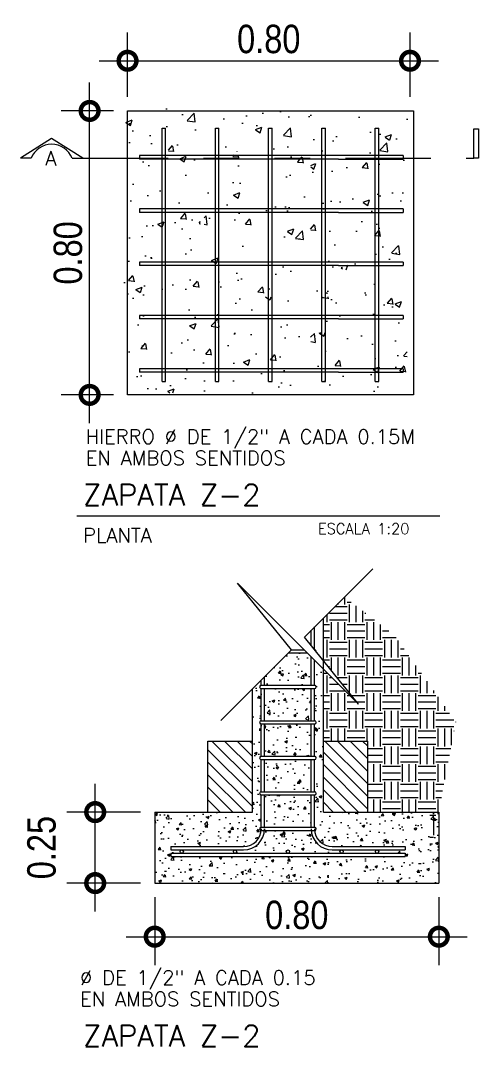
# Model space of a CAD drawing. Header units: inches. Extents: x -9 to 337, y -247 to 209.
# Drawn here: x 119.099 to 120.388, y -57.058 to -54.168 of the extents above; entities that cross this region are included whole.
import ezdxf

# ---------------------------------------------------------------- set-up
doc = ezdxf.new("R2010")
doc.units = ezdxf.units.IN
doc.header["$MEASUREMENT"] = 0
doc.header["$PDMODE"] = 34
doc.linetypes.add('ACAD_ISO09W100', pattern=[45, 24, -3, 6, -3, 6, -3])
for name, color, linetype in [('A_MUEBLES', 1, 'Continuous'), ('A_TEXTOS', 4, 'Continuous'), ('cimentacion', 4, 'Continuous')]:
    doc.layers.add(name, color=color, linetype=linetype)
doc.styles.add('ML', font='ARIALN.TTF')
doc.styles.add('NT_20', font='romans.shx', dxfattribs={"height": 0.0403})
doc.dimstyles.new('DD_20 G', dxfattribs={"dimtxt": 0.08, "dimasz": 0.1, "dimexe": 0.08, "dimexo": 0.04, "dimgap": 0.02, "dimtad": 1, "dimzin": 0, "dimdsep": 46, "dimtxsty": 'ML', "dimblk": 'DOTSMALL', "dimcen": 0.09, "dimdle": 0.08, "dimclrd": 1, "dimclre": 1, "dimclrt": 2, "dimadec": 0, "dimazin": 0, "dimtfac": 1, "dimtofl": 0, "dimtmove": 2, "dimatfit": 3, "dimldrblk": 'OPEN90', "dimfxl": 1, "dimtolj": 1, "dimtzin": 0, "dimarcsym": 0})

# ---------------------------------------------------------------- blocks, each defined once
blk = doc.blocks.new('_DotSmall')
at = {"color": 0, "linetype": 'ByBlock', "const_width": 0.5}
blk.add_lwpolyline([(-0.0625, 0, 1), (0.0625, 0, 1)], format="xyb", close=True, dxfattribs=at)
blk = doc.blocks.new('*D282')
at = {"layer": 'A_MUEBLES', "color": 1, "lineweight": -2, "transparency": 16777216}
for p, q in [((119.4769, -56.6378), (119.4769, -56.8288)), ((120.2769, -56.6378), (120.2769, -56.8288)), ((119.3969, -56.7488), (120.3569, -56.7488))]:
    blk.add_line(p, q, dxfattribs=at)
at = {"layer": 'DEFPOINTS', "color": 0, "transparency": 16777216}
for p in [(119.4769, -56.5978), (120.2769, -56.5978), (120.2769, -56.7488)]:
    blk.add_point(p, dxfattribs=at)
at = {"layer": 'A_MUEBLES', "color": 1, "lineweight": -2, "transparency": 16777216, "xscale": 0.1, "yscale": 0.1, "zscale": 0.1, "rotation": 180}
blk.add_blockref('_DotSmall', (119.4769, -56.7488), dxfattribs=at)
at = {"layer": 'A_MUEBLES', "color": 1, "lineweight": -2, "transparency": 16777216, "xscale": 0.1, "yscale": 0.1, "zscale": 0.1}
blk.add_blockref('_DotSmall', (120.2769, -56.7488), dxfattribs=at)
at = {"layer": 'A_MUEBLES', "color": 2, "transparency": 16777216, "insert": (119.8769, -56.688), "char_height": 0.08, "attachment_point": 5, "style": 'ML'}
blk.add_mtext('\\A1;0.80', dxfattribs=at)
blk = doc.blocks.new('_Open90')
at = {"color": 0, "linetype": 'ByBlock', "lineweight": -2}
for p, q in [((-0.5, 0.5), (0, 0)), ((0, 0), (-1, 0)), ((0, 0), (-0.5, -0.5))]:
    blk.add_line(p, q, dxfattribs=at)
blk = doc.blocks.new('*D283')
at = {"layer": 'A_MUEBLES', "color": 1, "lineweight": -2, "transparency": 16777216}
for p, q in [((119.3093, -56.6778), (119.3093, -56.3178)), ((119.4369, -56.3978), (119.2293, -56.3978)), ((119.4369, -56.5978), (119.2293, -56.5978))]:
    blk.add_line(p, q, dxfattribs=at)
at = {"layer": 'DEFPOINTS', "color": 0, "transparency": 16777216}
for p in [(119.3093, -56.3978), (119.4769, -56.3978), (119.4769, -56.5978)]:
    blk.add_point(p, dxfattribs=at)
at = {"layer": 'A_MUEBLES', "color": 1, "lineweight": -2, "transparency": 16777216, "xscale": 0.1, "yscale": 0.1, "zscale": 0.1}
for p, rotation in [((119.3093, -56.3978), 90), ((119.3093, -56.5978), 270)]:
    blk.add_blockref('_DotSmall', p, dxfattribs=dict(at, rotation=rotation))
at = {"layer": 'A_MUEBLES', "color": 2, "transparency": 16777216, "insert": (119.1585, -56.4978), "char_height": 0.08, "attachment_point": 5, "rotation": 90, "style": 'ML'}
blk.add_mtext('\\A1;0.25', dxfattribs=at)
blk = doc.blocks.new('*D284')
at = {"layer": 'A_MUEBLES', "color": 1, "lineweight": -2, "transparency": 16777216}
for p, q in [((119.2936, -55.3025), (119.2936, -54.3425)), ((119.3604, -54.4225), (119.2136, -54.4225)), ((119.3604, -55.2225), (119.2136, -55.2225))]:
    blk.add_line(p, q, dxfattribs=at)
at = {"layer": 'DEFPOINTS', "color": 0, "transparency": 16777216}
for p in [(119.2936, -54.4225), (119.4004, -54.4225), (119.4004, -55.2225)]:
    blk.add_point(p, dxfattribs=at)
at = {"layer": 'A_MUEBLES', "color": 1, "lineweight": -2, "transparency": 16777216, "xscale": 0.1, "yscale": 0.1, "zscale": 0.1}
for p, rotation in [((119.2936, -54.4225), 90), ((119.2936, -55.2225), 270)]:
    blk.add_blockref('_DotSmall', p, dxfattribs=dict(at, rotation=rotation))
at = {"layer": 'A_MUEBLES', "color": 2, "transparency": 16777216, "insert": (119.2328, -54.8225), "char_height": 0.08, "attachment_point": 5, "rotation": 90, "style": 'ML'}
blk.add_mtext('\\A1;0.80', dxfattribs=at)
blk = doc.blocks.new('*D285')
at = {"layer": 'A_MUEBLES', "color": 1, "lineweight": -2, "transparency": 16777216}
for p, q in [((119.4004, -54.3825), (119.4004, -54.2012)), ((120.1957, -54.3825), (120.1957, -54.2012)), ((119.3204, -54.2812), (120.2757, -54.2812))]:
    blk.add_line(p, q, dxfattribs=at)
at = {"layer": 'DEFPOINTS', "color": 0, "transparency": 16777216}
for p in [(120.1957, -54.2812), (119.4004, -54.4225), (120.1957, -54.4225)]:
    blk.add_point(p, dxfattribs=at)
at = {"layer": 'A_MUEBLES', "color": 1, "lineweight": -2, "transparency": 16777216, "xscale": 0.1, "yscale": 0.1, "zscale": 0.1, "rotation": 180}
blk.add_blockref('_DotSmall', (119.4004, -54.2812), dxfattribs=at)
at = {"layer": 'A_MUEBLES', "color": 1, "lineweight": -2, "transparency": 16777216, "xscale": 0.1, "yscale": 0.1, "zscale": 0.1}
blk.add_blockref('_DotSmall', (120.1957, -54.2812), dxfattribs=at)
at = {"layer": 'A_MUEBLES', "color": 2, "transparency": 16777216, "insert": (119.798, -54.2203), "char_height": 0.08, "attachment_point": 5, "style": 'ML'}
blk.add_mtext('\\A1;0.80', dxfattribs=at)

msp = doc.modelspace()

# ---------------------------------------------------------------- hatches: boundary and pattern name
at = {"layer": 'A_MUEBLES'}
h = msp.add_hatch(dxfattribs=at)
h.set_pattern_fill('AR-CONC', color=8, scale=0.001, style=0)
h.set_pattern_definition([(50, (-166.16063, -254.92125), (0.18218467, -0.015939086), [0.01905, -0.20955]), (355, (-166.16063, -254.92125), (-0.03524283, 0.19105664), [0.01524, -0.16764]), (100.451, (-166.14545, -254.92258), (0.1469425, 0.17511669), [0.01619, -0.17809]), (46.1842, (-166.16063, -254.87045), (0.27107904, -0.04204233), [0.028575, -0.314325]), (96.6356, (-166.13804, -254.87396), (0.23740423, 0.24742556), [0.024285, -0.267135]), (351.184, (-166.16063, -254.87045), (0.2374046, 0.24742512), [0.02286, -0.25146]), (21, (-166.13523, -254.88315), (0.15161488, -0.10226552), [0.01905, -0.20955]), (326, (-166.13523, -254.88315), (0.06180203, 0.18418797), [0.01524, -0.16764]), (71.4514, (-166.1226, -254.89168), (0.21341649, 0.08192286), [0.01619, -0.17809]), (37.5, (-166.16063, -254.921254), (0.003088603, 0.084555039), [0, -0.165608, 0, -0.17018, 0, -0.168275]), (7.5, (-166.16063, -254.92125), (0.066819663, 0.100180575), [0, -0.097028, 0, -0.161798, 0, -0.064135]), (327.5, (-166.21727, -254.921254), (0.135590595, -0.005728744), [0, -0.0635, 0, -0.19812, 0, -0.26289]), (317.5, (-166.24267, -254.92125), (0.14812918, 0.02542649), [0, -0.08255, 0, -0.131572, 0, -0.18669])])
h.paths.add_polyline_path([(119.386, -54.4166), (119.386, -54.5496), (119.506, -54.5496), (119.506, -54.5466), (119.456, -54.5466), (119.456, -54.5366), (119.506, -54.5366), (119.506, -54.4866), (119.516, -54.4866), (119.516, -54.5366), (119.606, -54.5366), (119.606, -54.4866), (119.616, -54.4866), (119.616, -54.5366), (119.756, -54.5366), (119.756, -54.4866), (119.766, -54.4866), (119.766, -54.5366), (119.906, -54.5366), (119.906, -54.4866), (119.916, -54.4866), (119.916, -54.5366), (119.956, -54.5366), (120.006, -54.5366), (120.006, -54.4866), (120.016, -54.4866), (120.016, -54.5366), (120.066, -54.5366), (120.066, -54.5466), (120.016, -54.5466), (120.016, -54.5496), (120.1916, -54.5496), (120.1916, -54.4166)])
h.paths.add_polyline_path([(120.066, -54.6366), (120.066, -54.6466), (120.016, -54.6466), (120.016, -54.7866), (120.056, -54.7866), (120.066, -54.7866), (120.066, -54.7966), (120.016, -54.7966), (120.016, -54.9366), (120.056, -54.9366), (120.066, -54.9366), (120.066, -54.9466), (120.016, -54.9466), (120.016, -55.0366), (120.056, -55.0366), (120.066, -55.0366), (120.066, -55.0466), (120.016, -55.0466), (120.016, -55.0966), (120.006, -55.0966), (120.006, -55.0466), (119.916, -55.0466), (119.916, -55.0966), (119.906, -55.0966), (119.906, -55.0466), (119.766, -55.0466), (119.766, -55.0966), (119.756, -55.0966), (119.756, -55.0466), (119.616, -55.0466), (119.616, -55.0966), (119.606, -55.0966), (119.606, -55.0466), (119.516, -55.0466), (119.516, -55.0966), (119.506, -55.0966), (119.506, -55.0466), (119.456, -55.0466), (119.456, -55.0366), (119.506, -55.0366), (119.506, -54.9466), (119.456, -54.9466), (119.456, -54.9366), (119.506, -54.9366), (119.506, -54.7966), (119.456, -54.7966), (119.456, -54.7866), (119.506, -54.7866), (119.506, -54.6466), (119.456, -54.6466), (119.456, -54.6366), (119.506, -54.6366), (119.506, -54.5496), (119.386, -54.5496), (119.3892, -55.2166), (120.1884, -55.2166), (120.1852, -54.5496), (120.016, -54.5496), (120.016, -54.6366), (120.056, -54.6366)])
h.paths.add_polyline_path([(120.006, -54.6366), (120.006, -54.5496), (119.916, -54.5496), (119.916, -54.6366)], flags=17)
h.paths.add_polyline_path([(119.906, -54.5496), (119.766, -54.5496), (119.766, -54.6366), (119.906, -54.6366)], flags=17)
h.paths.add_polyline_path([(119.616, -54.5496), (119.616, -54.6366), (119.756, -54.6366), (119.756, -54.5496)], flags=17)
h.paths.add_polyline_path([(119.516, -54.5496), (119.516, -54.6366), (119.606, -54.6366), (119.606, -54.5496)], flags=17)
h.paths.add_polyline_path([(119.606, -54.5496), (119.516, -54.5496), (119.516, -54.5466), (119.606, -54.5466)], flags=17)
h.paths.add_polyline_path([(119.756, -54.5466), (119.616, -54.5466), (119.616, -54.5496), (119.756, -54.5496)], flags=17)
h.paths.add_polyline_path([(119.906, -54.5466), (119.906, -54.5496), (119.766, -54.5496), (119.766, -54.5466)], flags=17)
h.paths.add_polyline_path([(120.006, -54.5466), (119.916, -54.5466), (119.916, -54.5496), (120.006, -54.5496)], flags=17)
h.paths.add_polyline_path([(119.916, -54.6466), (119.916, -54.7866), (120.006, -54.7866), (120.006, -54.6466)], flags=17)
h.paths.add_polyline_path([(119.906, -54.6466), (119.766, -54.6466), (119.766, -54.7866), (119.906, -54.7866)], flags=17)
h.paths.add_polyline_path([(119.756, -54.6466), (119.616, -54.6466), (119.616, -54.7866), (119.756, -54.7866)], flags=17)
h.paths.add_polyline_path([(119.606, -54.6466), (119.516, -54.6466), (119.516, -54.7866), (119.606, -54.7866)], flags=17)
h.paths.add_polyline_path([(119.516, -54.9366), (119.606, -54.9366), (119.606, -54.7966), (119.516, -54.7966)], flags=17)
h.paths.add_polyline_path([(119.616, -54.9366), (119.756, -54.9366), (119.756, -54.7966), (119.616, -54.7966)], flags=17)
h.paths.add_polyline_path([(119.516, -55.0366), (119.606, -55.0366), (119.606, -54.9466), (119.516, -54.9466)], flags=17)
h.paths.add_polyline_path([(119.616, -54.9466), (119.616, -55.0366), (119.756, -55.0366), (119.756, -54.9466)], flags=17)
h.paths.add_polyline_path([(119.766, -54.9466), (119.766, -55.0366), (119.906, -55.0366), (119.906, -54.9466)], flags=17)
h.paths.add_polyline_path([(119.906, -54.9366), (119.906, -54.7966), (119.766, -54.7966), (119.766, -54.9366)], flags=17)
h.paths.add_polyline_path([(120.006, -54.7966), (119.916, -54.7966), (119.916, -54.9366), (120.006, -54.9366)], flags=17)
h.paths.add_polyline_path([(120.006, -54.9466), (119.916, -54.9466), (119.916, -55.0366), (120.006, -55.0366)], flags=17)
at = {"layer": 'A_MUEBLES', "linetype": 'Continuous'}
h = msp.add_hatch(dxfattribs=at)
h.set_pattern_fill('EARTH', color=8, scale=0.2, style=0)
h.set_pattern_definition([(0, (-286.731363, -152.05642), (0.05, 0.05), [0.05, -0.05]), (0, (-286.731363, -152.03767), (0.05, 0.05), [0.05, -0.05]), (0, (-286.731363, -152.01892), (0.05, 0.05), [0.05, -0.05]), (90, (-286.725113, -152.01267), (-0.05, 0.05), [0.05, -0.05]), (90, (-286.706363, -152.01267), (-0.05, 0.05), [0.05, -0.05]), (90, (-286.687613, -152.01267), (-0.05, 0.05), [0.05, -0.05])])
h.paths.add_polyline_path([(120.1524, -55.9001), (120.0114, -55.7918), (119.9519, -55.8512), (119.9519, -55.9714), (120.0505, -56.0933), (119.9519, -55.9946), (119.9519, -56.1978), (120.0769, -56.1978), (120.0769, -56.3978), (120.2519, -56.3978), (120.2519, -56.5228), (120.325, -56.1439)])
at = {"layer": 'A_MUEBLES'}
h = msp.add_hatch(dxfattribs=at)
h.set_pattern_fill('ANSI31', color=8, scale=0.2, angle=90, style=0)
h.set_pattern_definition([(135, (-353.16006, 14.04445), (-0.0176776695, -0.0176776695), [])])
h.paths.add_polyline_path([(119.7519, -56.1978), (119.6269, -56.1978), (119.6269, -56.3978), (119.7519, -56.3978)])
h.paths.add_polyline_path([(120.0769, -56.1978), (119.9519, -56.1978), (119.9519, -56.3978), (120.0769, -56.3978)])
at = {"layer": 'cimentacion'}
h = msp.add_hatch(dxfattribs=at)
h.set_pattern_fill('AR-CONC', color=8, scale=0.0004, style=0)
h.set_pattern_definition([(50, (-120.996694, -207.64695), (0.072873868, -0.006375634), [0.00762, -0.08382]), (355, (-120.996694, -207.64695), (-0.01409713, 0.076422657), [0.006096, -0.067056]), (100.451, (-120.99062, -207.64748), (0.058777, 0.070046675), [0.006476, -0.071236]), (46.1842, (-120.99669, -207.62663), (0.108431616, -0.01681693), [0.01143, -0.12573]), (96.6356, (-120.98766, -207.62803), (0.094961694, 0.098970222), [0.009714, -0.106854]), (351.184, (-120.99669, -207.62663), (0.094961842, 0.098970047), [0.009144, -0.100584]), (21, (-120.986534, -207.63171), (0.060645952, -0.040906207), [0.00762, -0.08382]), (326, (-120.986534, -207.63171), (0.024720811, 0.073675186), [0.006096, -0.067056]), (71.4514, (-120.98148, -207.63512), (0.085366596, 0.032769143), [0.006476, -0.071236]), (37.5, (-120.996694, -207.64695), (0.0012354413, 0.0338220155), [0, -0.0662432, 0, -0.068072, 0, -0.06731]), (7.5, (-120.996694, -207.64695), (0.026727865, 0.04007223), [0, -0.0388112, 0, -0.0647192, 0, -0.025654]), (327.5, (-121.01935, -207.64695), (0.054236238, -0.0022914976), [0, -0.0254, 0, -0.079248, 0, -0.105156]), (317.5, (-121.02951, -207.64695), (0.0592516726, 0.0101705964), [0, -0.03302, 0, -0.0526288, 0, -0.074676])])
h.paths.add_polyline_path([(119.9176, -56.1405), (119.9176, -56.0496), (119.7862, -56.0496), (119.7862, -56.1405)], flags=17)
h.paths.add_polyline_path([(119.7862, -56.1496), (119.7862, -56.2405), (119.9176, -56.2405), (119.9176, -56.1496)], flags=17)
h.paths.add_polyline_path([(119.7862, -56.0169), (119.7862, -56.0405), (119.9176, -56.0405), (119.9176, -55.9603), (119.9069, -55.9496), (119.8535, -55.9496)])
edge = h.paths.add_edge_path()
edge.add_line((119.5219, -56.5228), (119.5219, -56.5135))
edge.add_line((119.5219, -56.5135), (119.5529, -56.5135))
edge.add_arc((119.5529, -56.5089), 0.00458, 180, 270, ccw=False)
edge.add_arc((119.5529, -56.5089), 0.00458, 90, 180, ccw=False)
edge.add_line((119.5529, -56.5044), (119.5219, -56.5044))
edge.add_line((119.5219, -56.5044), (119.5219, -56.4951))
edge.add_line((119.5219, -56.4951), (119.7269, -56.4951))
edge.add_arc((119.7269, -56.4451), 0.05, 270, 354.7832)
edge.add_arc((119.7769, -56.4451), 0.00455, 90, 267.3916, ccw=False)
edge.add_line((119.7769, -56.4405), (119.7769, -56.3496))
edge.add_arc((119.7769, -56.3451), 0.00455, 90, 270, ccw=False)
edge.add_line((119.7769, -56.3405), (119.7769, -56.2496))
edge.add_arc((119.7769, -56.2451), 0.00455, 90, 270, ccw=False)
edge.add_line((119.7769, -56.2405), (119.7769, -56.1496))
edge.add_arc((119.7769, -56.1451), 0.00455, 90, 270, ccw=False)
edge.add_line((119.7769, -56.1405), (119.7769, -56.0496))
edge.add_arc((119.7769, -56.0451), 0.00455, 90, 270, ccw=False)
edge.add_line((119.7769, -56.0405), (119.7769, -56.0262))
edge.add_line((119.7769, -56.0262), (119.7519, -56.0512))
edge.add_line((119.7519, -56.0512), (119.7519, -56.3978))
edge.add_line((119.7519, -56.3978), (119.4769, -56.3978))
edge.add_line((119.4769, -56.3978), (119.4769, -56.5978))
edge.add_line((119.4769, -56.5978), (120.2769, -56.5978))
edge.add_line((120.2769, -56.5978), (120.2769, -56.3978))
edge.add_line((120.2769, -56.3978), (119.9519, -56.3978))
edge.add_line((119.9519, -56.3978), (119.9519, -55.9946))
edge.add_line((119.9519, -55.9946), (119.9269, -55.9696))
edge.add_line((119.9269, -55.9696), (119.9269, -56.0405))
edge.add_arc((119.9269, -56.0451), 0.00455, -90, 90, ccw=False)
edge.add_line((119.9269, -56.0496), (119.9269, -56.1405))
edge.add_arc((119.9269, -56.1451), 0.00455, -90, 90, ccw=False)
edge.add_line((119.9269, -56.1496), (119.9269, -56.2405))
edge.add_arc((119.9269, -56.2451), 0.00455, -90, 90, ccw=False)
edge.add_line((119.9269, -56.2496), (119.9269, -56.3405))
edge.add_arc((119.9269, -56.3451), 0.00455, -90, 90, ccw=False)
edge.add_line((119.9269, -56.3496), (119.9269, -56.4405))
edge.add_arc((119.9269, -56.4451), 0.00455, -87.3916, 90, ccw=False)
edge.add_arc((119.9769, -56.4451), 0.05, 185.2168, 270)
edge.add_line((119.9769, -56.4951), (120.1819, -56.4951))
edge.add_line((120.1819, -56.4951), (120.1819, -56.5044))
edge.add_line((120.1819, -56.5044), (120.1029, -56.5044))
edge.add_arc((120.1029, -56.5089), 0.00458, 0, 90, ccw=False)
edge.add_arc((120.1029, -56.5089), 0.00458, -90, 0, ccw=False)
edge.add_line((120.1029, -56.5135), (120.1819, -56.5135))
edge.add_line((120.1819, -56.5135), (120.1819, -56.5228))
edge.add_line((120.1819, -56.5228), (119.5219, -56.5228))
edge = h.paths.add_edge_path(flags=17)
edge.add_arc((119.7269, -56.4451), 0.0593, 270, 355.5976, ccw=False)
edge.add_line((119.7269, -56.5044), (119.7029, -56.5044))
edge.add_arc((119.7029, -56.5089), 0.00458, 0, 90, ccw=False)
edge.add_arc((119.7029, -56.5089), 0.00458, -90, 0, ccw=False)
edge.add_line((119.7029, -56.5135), (119.8519, -56.5135))
edge.add_arc((119.8519, -56.5089), 0.00458, 180, 270, ccw=False)
edge.add_arc((119.8519, -56.5089), 0.00458, 0, 180, ccw=False)
edge.add_arc((119.8519, -56.5089), 0.00458, 270, 360, ccw=False)
edge.add_line((119.8519, -56.5135), (120.0029, -56.5135))
edge.add_arc((120.0029, -56.5089), 0.00458, 180, 270, ccw=False)
edge.add_arc((120.0029, -56.5089), 0.00458, 90, 180, ccw=False)
edge.add_line((120.0029, -56.5044), (119.9769, -56.5044))
edge.add_arc((119.9769, -56.4451), 0.0593, 184.4024, 270, ccw=False)
edge.add_line((119.9178, -56.4496), (119.786, -56.4496))
h.paths.add_polyline_path([(119.9176, -56.4405), (119.9176, -56.3496), (119.7862, -56.3496), (119.7862, -56.4405)], flags=17)
h.paths.add_polyline_path([(119.7862, -56.2496), (119.7862, -56.3405), (119.9176, -56.3405), (119.9176, -56.2496)], flags=17)

# ---------------------------------------------------------------- linework, layer by layer
msp.add_line((119.4769, -56.5978), (120.2769, -56.5978))
at = {"layer": 'A_MUEBLES', "color": 1}
for p, q in [((119.4976, -54.4713), (119.5076, -54.4713)), ((119.4976, -55.1844), (119.4976, -54.4713)), ((119.5076, -55.1844), (119.5076, -54.4713)), ((119.6476, -54.4713), (119.6576, -54.4713)), ((119.6476, -55.1844), (119.6476, -54.4713)), ((119.6576, -55.1844), (119.6576, -54.4713)), ((119.7976, -54.4713), (119.8076, -54.4713)), ((119.7976, -55.1844), (119.7976, -54.4713)), ((119.8076, -55.1844), (119.8076, -54.4713)), ((119.9476, -54.4713), (119.9576, -54.4713)), ((119.9476, -55.1844), (119.9476, -54.4713)), ((119.9576, -55.1844), (119.9576, -54.4713)), ((120.0976, -54.4713), (120.1076, -54.4713)), ((120.0976, -55.1844), (120.0976, -54.4713)), ((120.1076, -55.1844), (120.1076, -54.4713)), ((119.994, -54.5484), (119.434, -54.5484)), ((119.434, -54.5484), (119.434, -54.5584)), ((119.994, -54.5484), (119.434, -54.5484)), ((119.434, -54.5484), (119.434, -54.5584)), ((119.994, -54.5584), (119.434, -54.5584)), ((119.994, -54.5584), (119.434, -54.5584)), ((120.176, -54.5484), (119.994, -54.5484)), ((119.994, -54.5584), (120.176, -54.5584)), ((120.176, -54.5484), (120.176, -54.5584)), ((119.994, -54.6984), (119.434, -54.6984)), ((119.434, -54.6984), (119.434, -54.7084)), ((119.994, -54.6984), (119.434, -54.6984)), ((119.434, -54.6984), (119.434, -54.7084)), ((119.994, -54.7084), (119.434, -54.7084)), ((119.994, -54.7084), (119.434, -54.7084)), ((120.176, -54.6984), (119.994, -54.6984)), ((119.994, -54.7084), (120.176, -54.7084)), ((120.176, -54.6984), (120.176, -54.7084)), ((119.994, -54.8484), (119.434, -54.8484)), ((119.434, -54.8484), (119.434, -54.8584)), ((119.994, -54.8484), (119.434, -54.8484)), ((119.434, -54.8484), (119.434, -54.8584)), ((120.176, -54.8484), (119.994, -54.8484)), ((120.176, -54.8484), (120.176, -54.8584)), ((119.994, -54.8584), (119.434, -54.8584)), ((119.994, -54.8584), (119.434, -54.8584)), ((119.994, -54.8584), (120.176, -54.8584)), ((119.994, -54.9984), (119.434, -54.9984)), ((119.434, -54.9984), (119.434, -55.0084)), ((119.994, -54.9984), (119.434, -54.9984)), ((119.434, -54.9984), (119.434, -55.0084)), ((120.176, -54.9984), (119.994, -54.9984)), ((120.176, -54.9984), (120.176, -55.0084)), ((119.994, -55.0084), (119.434, -55.0084)), ((119.994, -55.0084), (119.434, -55.0084)), ((119.994, -55.0084), (120.176, -55.0084)), ((119.994, -55.1487), (119.434, -55.1487)), ((119.434, -55.1487), (119.434, -55.1587)), ((119.994, -55.1487), (119.434, -55.1487)), ((119.434, -55.1487), (119.434, -55.1587)), ((119.994, -55.1587), (119.434, -55.1587)), ((119.994, -55.1587), (119.434, -55.1587)), ((120.176, -55.1487), (119.994, -55.1487)), ((119.994, -55.1587), (120.176, -55.1587)), ((120.176, -55.1487), (120.176, -55.1587)), ((119.4976, -55.1844), (119.5076, -55.1844)), ((119.6476, -55.1844), (119.6576, -55.1844)), ((119.7976, -55.1844), (119.8076, -55.1844)), ((119.9476, -55.1844), (119.9576, -55.1844)), ((120.0976, -55.1844), (120.1076, -55.1844)), ((119.2578, -55.5633), (120.1955, -55.5633)), ((119.8982, -55.905), (120.0907, -55.7124)), ((119.8623, -55.9409), (119.7099, -55.7526)), ((120.0505, -56.0933), (119.7099, -55.7526)), ((119.9176, -55.929), (119.9176, -55.8855)), ((119.9269, -55.9405), (119.9269, -55.8762)), ((120.0505, -56.0933), (119.8982, -55.905)), ((119.6635, -56.1396), (119.8623, -55.9409)), ((119.8535, -55.9496), (119.9069, -55.9496)), ((119.862, -55.9405), (119.8978, -55.9405)), ((119.9269, -55.9405), (119.9269, -55.9405)), ((119.9176, -56.0405), (119.9176, -55.9603)), ((119.9269, -56.0405), (119.9269, -55.9696)), ((119.7769, -56.0405), (119.7769, -56.0262)), ((119.7769, -56.0405), (119.9269, -56.0405)), ((119.7862, -56.0405), (119.7862, -56.0169)), ((119.7769, -56.1405), (119.7769, -56.0496)), ((119.7769, -56.0496), (119.9269, -56.0496)), ((119.7862, -56.1405), (119.7862, -56.0496)), ((119.9176, -56.1405), (119.9176, -56.0496)), ((119.9269, -56.1405), (119.9269, -56.0496)), ((119.7769, -56.1405), (119.9269, -56.1405)), ((119.7769, -56.2405), (119.7769, -56.1496)), ((119.7769, -56.1496), (119.9269, -56.1496)), ((119.7862, -56.2405), (119.7862, -56.1496)), ((119.9176, -56.2405), (119.9176, -56.1496)), ((119.9269, -56.2405), (119.9269, -56.1496)), ((119.7769, -56.2405), (119.9269, -56.2405)), ((119.7769, -56.3405), (119.7769, -56.2496)), ((119.7769, -56.2496), (119.9269, -56.2496)), ((119.7862, -56.3405), (119.7862, -56.2496)), ((119.9176, -56.3405), (119.9176, -56.2496)), ((119.9269, -56.3405), (119.9269, -56.2496)), ((119.7769, -56.3405), (119.9269, -56.3405)), ((119.7769, -56.3496), (119.9269, -56.3496)), ((119.7769, -56.4405), (119.7769, -56.3496)), ((119.7862, -56.4405), (119.7862, -56.3496)), ((119.9176, -56.4405), (119.9176, -56.3496)), ((119.9269, -56.4405), (119.9269, -56.3496)), ((119.7769, -56.4405), (119.9269, -56.4405)), ((119.7769, -56.4451), (119.7769, -56.4496)), ((119.7862, -56.4451), (119.7862, -56.4496)), ((119.9176, -56.4451), (119.9176, -56.4496)), ((119.9269, -56.4451), (119.9269, -56.4496)), ((119.7769, -56.4496), (119.9269, -56.4496)), ((119.5219, -56.4951), (119.7269, -56.4951)), ((119.5219, -56.4951), (119.5219, -56.5044)), ((119.5219, -56.5044), (119.7269, -56.5044)), ((119.9769, -56.4951), (120.1819, -56.4951)), ((119.9769, -56.5044), (120.1819, -56.5044)), ((120.1819, -56.4951), (120.1819, -56.5044)), ((119.5219, -56.5135), (119.5219, -56.5228)), ((119.5219, -56.5135), (120.1819, -56.5135)), ((119.5219, -56.5228), (120.1819, -56.5228)), ((120.1819, -56.5135), (120.1819, -56.5228))]:
    msp.add_line(p, q, dxfattribs=at)
at = {"layer": 'A_MUEBLES', "color": 2}
for p, q in [((119.1867, -54.4999), (119.099, -54.5555)), ((119.2743, -54.5555), (119.1867, -54.4999)), ((119.1291, -54.5555), (119.099, -54.5555)), ((119.2443, -54.5555), (119.2743, -54.5555))]:
    msp.add_line(p, q, dxfattribs=at)
at = {"layer": 'A_MUEBLES', "color": 5, "linetype": 'ACAD_ISO09W100', "ltscale": 0.01}
msp.add_line((119.2743, -54.5555), (120.3752, -54.5555), dxfattribs=at)
at = {"layer": 'A_MUEBLES', "color": 6, "linetype": 'Continuous'}
msp.add_line((119.9296, -55.5633), (120.2797, -55.5633), dxfattribs=at)
at = {"layer": 'A_MUEBLES', "color": 4}
for p, q in [((119.9519, -56.3978), (119.9519, -55.8512)), ((119.7519, -56.3978), (119.7519, -56.0512)), ((119.6269, -56.3978), (119.6269, -56.1978)), ((119.6269, -56.1978), (119.7519, -56.1978)), ((119.9519, -56.1978), (120.0769, -56.1978)), ((120.0769, -56.3978), (120.0769, -56.1978)), ((119.4769, -56.3978), (119.7519, -56.3978)), ((119.4769, -56.3978), (119.4769, -56.5978)), ((119.9519, -56.3978), (120.2769, -56.3978)), ((120.2769, -56.3978), (120.2769, -56.5978)), ((119.4769, -56.5978), (120.2269, -56.5978))]:
    msp.add_line(p, q, dxfattribs=at)
at = {"layer": 'A_MUEBLES', "color": 4, "linetype": 'Continuous'}
msp.add_lwpolyline([(119.4004, -54.4225), (120.206, -54.4225), (120.206, -55.2225), (119.4004, -55.2225)], close=True, dxfattribs=at)
at = {"layer": 'A_MUEBLES', "color": 2}
msp.add_lwpolyline([(120.3752, -54.5555), (120.3752, -54.473), (120.3885, -54.473), (120.3885, -54.5555)], close=True, dxfattribs=at)
for centre in [(119.5529, -56.5089), (119.7029, -56.5089), (119.8519, -56.5089), (120.0029, -56.5089), (120.1029, -56.5089)]:
    msp.add_circle(centre, 0.00458, dxfattribs=at)
msp.add_arc((119.1867, -54.5783), 0.062, 21.6314, 158.3686, dxfattribs=at)
at = {"layer": 'A_MUEBLES', "color": 1}
for centre, radius, start, end in [((119.9269, -55.9451), 0.00455, 347.8621, 90), ((119.7769, -56.0451), 0.00455, 90, 270), ((119.9269, -56.0451), 0.00455, 270, 90), ((119.7769, -56.1451), 0.00455, 90, 270), ((119.9269, -56.1451), 0.00455, 270, 90), ((119.7769, -56.2451), 0.00455, 90, 270), ((119.9269, -56.2451), 0.00455, 270, 90), ((119.7769, -56.3451), 0.00455, 90, 270), ((119.9269, -56.3451), 0.00455, 270, 90), ((119.7269, -56.4451), 0.0593, 270, 0), ((119.7269, -56.4451), 0.05, 270, 0), ((119.7769, -56.4451), 0.00455, 90, 270), ((119.9769, -56.4451), 0.0593, 180, 270), ((119.9269, -56.4451), 0.00455, 270, 90), ((119.9769, -56.4451), 0.05, 180, 270)]:
    msp.add_arc(centre, radius, start, end, dxfattribs=at)

# ---------------------------------------------------------------- texts
at = {"layer": 'A_TEXTOS', "color": 4, "style": 'NT_20'}
for s, p in [('A', (119.1689, -54.5758)), ('HIERRO %%C DE 1/2" A CADA 0.15M ', (119.2823, -55.36)), ('EN AMBOS SENTIDOS', (119.2823, -55.4205)), ('PLANTA', (119.275, -55.6379)), ('%%C DE 1/2" A CADA 0.15 ', (119.2665, -56.8843)), ('EN AMBOS SENTIDOS', (119.2665, -56.9448))]:
    msp.add_text(s, height=0.0403, dxfattribs=at).set_placement(p)
at = {"layer": 'A_TEXTOS', "color": 5, "style": 'NT_20'}
for p in [(119.275, -55.5344), (119.275, -57.0581)]:
    msp.add_text('ZAPATA Z-2', height=0.06045, dxfattribs=at).set_placement(p)
at = {"layer": 'A_TEXTOS', "color": 1, "style": 'NT_20'}
msp.add_text('ESCALA 1:20', height=0.030225, dxfattribs=at).set_placement((119.9363, -55.6145))

# ---------------------------------------------------------------- dimensions: what is measured, and where the dimension line sits
at = {"layer": 'A_MUEBLES', "color": 1}
for base, p1, p2, picture, middle in [((120.1957, -54.2812), (119.4004, -54.4225), (120.1957, -54.4225), '*D285', (119.798, -54.2203)), ((120.2769, -56.7488), (119.4769, -56.5978), (120.2769, -56.5978), '*D282', (119.8769, -56.688))]:
    dim = msp.add_linear_dim(base=base, p1=p1, p2=p2, dimstyle='DD_20 G', dxfattribs=at)
    dim.commit()
    dim.dimension.update_dxf_attribs({"geometry": picture, "text_midpoint": middle})
dim = msp.add_linear_dim(base=(119.2936, -54.4225), p1=(119.4004, -55.2225), p2=(119.4004, -54.4225), angle=90, dimstyle='DD_20 G', dxfattribs=at)
dim.commit()
dim.dimension.update_dxf_attribs({"geometry": '*D284', "text_midpoint": (119.2328, -54.8225)})
dim = msp.add_linear_dim(base=(119.3093, -56.3978), p1=(119.4769, -56.5978), p2=(119.4769, -56.3978), angle=90, text='0.25', dimstyle='DD_20 G', dxfattribs=at)
dim.commit()
dim.dimension.update_dxf_attribs({"geometry": '*D283', "text_midpoint": (119.1585, -56.4978)})

doc.saveas('drawing.dxf')
